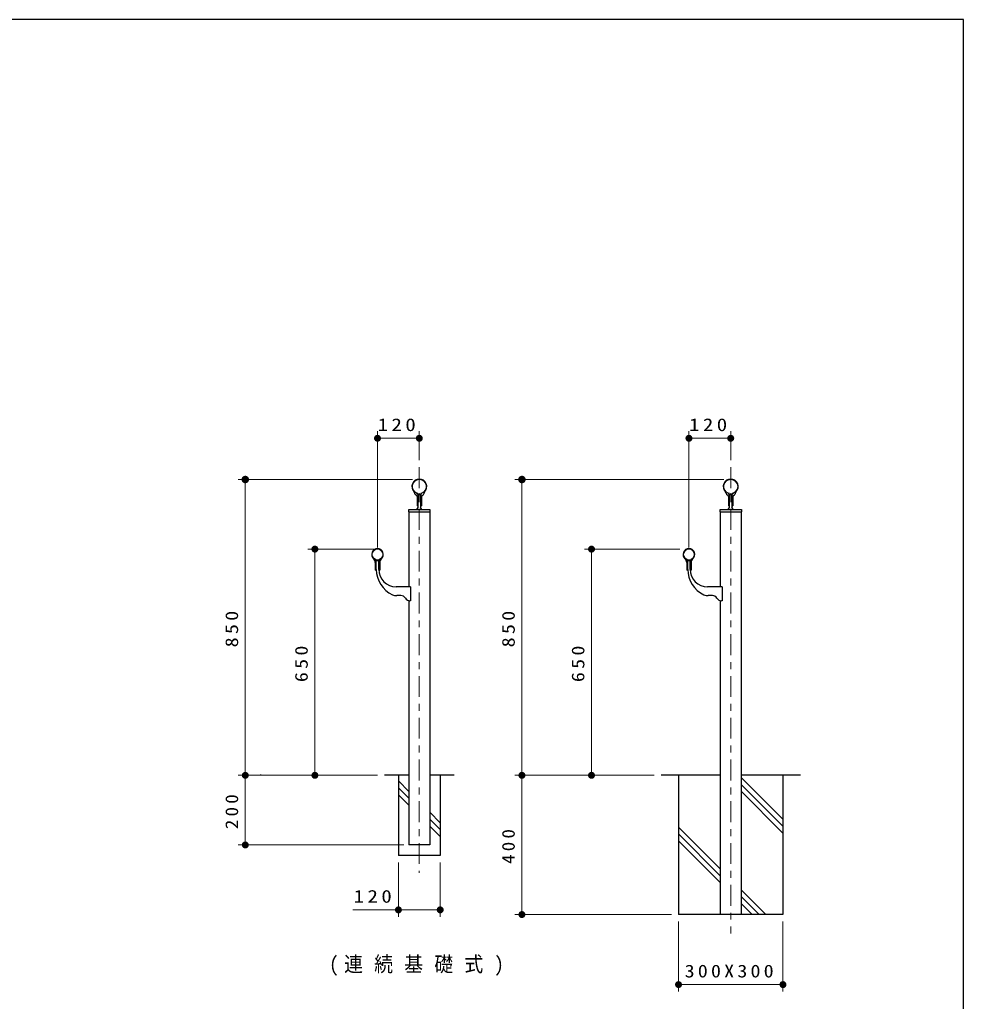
# Model space of a CAD drawing. Units: millimetres on the paper, scale 1:20. Extents: x -365 to 0, y -5 to 257.
# Drawn here: x -135.6 to 0, y 115.9 to 257 of the extents above; entities that cross this region are included whole.
import ezdxf

# ---------------------------------------------------------------- set-up
doc = ezdxf.new("R2010")
doc.units = ezdxf.units.MM
doc.linetypes.add('USER2', pattern=[6, 3, -1, 1, -1])
doc.layers.add('1_20', color=3, linetype='Continuous', lineweight=25)
doc.layers.add('NAKAMURA図枠', color=7, linetype='Continuous', lineweight=13)
doc.styles.add('ＭＳ ゴシック', font='')
doc.styles.get('ＭＳ ゴシック').set_extended_font_data('MS Gothic')

# ---------------------------------------------------------------- blocks, each defined once
blk = doc.blocks.new('filled_dot')
at = {"color": 0, "linetype": 'Continuous', "lineweight": -2, "const_width": 1.25}
blk.add_lwpolyline([(-0.625, 0, 1), (0.625, 0, 1)], format="xyb", close=True, dxfattribs=at)

msp = doc.modelspace()

# ---------------------------------------------------------------- linework, layer by layer
at = {"layer": '1_20', "color": 7, "lineweight": 13}
for p, q in [((-84.167, 181.162), (-84.167, 197.852)), ((-78.163, 193.693), (-78.163, 197.852)), ((-39.425, 181.162), (-39.425, 197.852)), ((-33.421, 193.693), (-33.421, 197.852)), ((-84.167, 196.852), (-78.163, 196.852)), ((-39.425, 196.852), (-33.421, 196.852)), ((-79.163, 190.925), (-104.163, 190.925)), ((-103.163, 148.425), (-103.163, 190.925)), ((-34.421, 190.925), (-64.421, 190.925)), ((-63.421, 148.425), (-63.421, 190.925)), ((-84.163, 180.925), (-94.163, 180.925)), ((-93.163, 148.425), (-93.163, 180.925)), ((-40.728, 180.925), (-54.421, 180.925)), ((-53.421, 148.425), (-53.421, 180.925)), ((-84.163, 148.425), (-104.163, 148.425)), ((-103.163, 138.425), (-103.163, 148.425)), ((-44.421, 148.425), (-64.421, 148.425)), ((-63.421, 128.425), (-63.421, 148.425)), ((-25.921, 142.111), (-31.921, 148.111)), ((-79.663, 146.111), (-81.163, 147.611)), ((-25.921, 141.122), (-31.921, 147.122)), ((-79.663, 145.122), (-81.163, 146.622)), ((-79.663, 144.132), (-81.163, 145.632)), ((-25.921, 140.132), (-31.921, 146.132)), ((-75.163, 141.611), (-76.663, 143.111)), ((-75.163, 140.622), (-76.663, 142.122)), ((-75.163, 139.632), (-76.663, 141.132)), ((-34.921, 134.989), (-40.921, 140.989)), ((-34.921, 134), (-40.921, 139.999)), ((-80.378, 138.425), (-104.163, 138.425)), ((-34.921, 133.01), (-40.921, 139.01)), ((-81.163, 135.925), (-81.163, 128.095)), ((-75.163, 135.925), (-75.163, 128.095)), ((-28.356, 128.425), (-31.921, 131.989)), ((-29.346, 128.425), (-31.921, 131)), ((-30.336, 128.425), (-31.921, 130.01)), ((-75.163, 129.095), (-87.734, 129.095)), ((-41.921, 128.425), (-64.421, 128.425)), ((-40.921, 127.425), (-40.921, 117.36)), ((-25.921, 127.425), (-25.921, 117.36)), ((-25.921, 118.36), (-40.921, 118.36))]:
    msp.add_line(p, q, dxfattribs=at)
at = {"layer": '1_20', "color": 7, "linetype": 'USER2', "lineweight": 13}
for p, q in [((-78.163, 192.693), (-78.163, 134.427)), ((-33.421, 192.693), (-33.421, 125.713))]:
    msp.add_line(p, q, dxfattribs=at)
at = {"layer": '1_20'}
for p, q in [((-78.563, 188.638), (-78.717, 188.727)), ((-78.488, 188.508), (-78.488, 187.15)), ((-78.338, 186.925), (-78.338, 188.775)), ((-78.338, 188.775), (-77.988, 188.775)), ((-77.988, 188.775), (-77.988, 186.925)), ((-77.838, 188.508), (-77.838, 187.15)), ((-77.763, 188.638), (-77.609, 188.727)), ((-33.821, 188.638), (-33.975, 188.727)), ((-33.746, 188.508), (-33.746, 187.15)), ((-33.596, 188.775), (-33.246, 188.775)), ((-33.596, 186.925), (-33.596, 188.775)), ((-33.246, 188.775), (-33.246, 186.925)), ((-33.096, 188.508), (-33.096, 187.15)), ((-33.021, 188.638), (-32.867, 188.727)), ((-79.688, 186.625), (-76.638, 186.625)), ((-79.688, 186.275), (-79.688, 186.625)), ((-79.688, 186.275), (-76.638, 186.275)), ((-79.663, 186.275), (-79.663, 175.512)), ((-78.538, 186.625), (-78.338, 186.925)), ((-78.338, 187.15), (-78.488, 187.15)), ((-77.988, 187.15), (-77.838, 187.15)), ((-77.788, 186.625), (-77.988, 186.925)), ((-76.663, 186.275), (-76.663, 138.425)), ((-76.638, 186.624), (-76.638, 186.275)), ((-34.946, 186.275), (-34.946, 186.625)), ((-34.946, 186.625), (-31.896, 186.625)), ((-34.946, 186.275), (-31.896, 186.275)), ((-34.921, 186.275), (-34.921, 175.512)), ((-33.796, 186.625), (-33.596, 186.925)), ((-33.596, 187.15), (-33.746, 187.15)), ((-33.246, 187.15), (-33.096, 187.15)), ((-33.046, 186.625), (-33.246, 186.925)), ((-31.921, 186.275), (-31.921, 128.425)), ((-31.896, 186.624), (-31.896, 186.275)), ((-84.342, 178.012), (-84.342, 179.216)), ((-84.042, 179.262), (-84.292, 179.262)), ((-83.992, 178.012), (-83.992, 179.216)), ((-39.6, 178.012), (-39.6, 179.216)), ((-39.3, 179.262), (-39.55, 179.262)), ((-39.25, 178.012), (-39.25, 179.216)), ((-84.492, 178.994), (-84.492, 177.887)), ((-84.342, 177.887), (-84.492, 177.887)), ((-83.992, 177.887), (-83.842, 177.887)), ((-83.842, 178.994), (-83.842, 177.887)), ((-39.75, 178.994), (-39.75, 177.887)), ((-39.6, 177.887), (-39.75, 177.887)), ((-39.25, 177.887), (-39.1, 177.887)), ((-39.1, 178.994), (-39.1, 177.887)), ((-79.417, 175.512), (-81.492, 175.512)), ((-79.417, 175.512), (-79.417, 173.512)), ((-34.675, 175.512), (-36.75, 175.512)), ((-34.675, 175.512), (-34.675, 173.512)), ((-80.799, 174.241), (-81.387, 174.241)), ((-79.663, 173.527), (-79.663, 138.425)), ((-79.417, 173.512), (-79.512, 173.512)), ((-36.057, 174.241), (-36.645, 174.241)), ((-34.921, 173.527), (-34.921, 128.425)), ((-34.675, 173.512), (-34.771, 173.512)), ((-100.924, 148.425), (-100.924, 148.525)), ((-79.663, 148.425), (-83.163, 148.425)), ((-81.163, 148.425), (-81.163, 136.925)), ((-73.163, 148.425), (-76.663, 148.425)), ((-75.163, 148.425), (-75.163, 136.925)), ((-34.921, 148.425), (-43.421, 148.425)), ((-40.921, 148.425), (-40.921, 128.425)), ((-23.421, 148.425), (-31.921, 148.425)), ((-25.921, 148.425), (-25.921, 128.425)), ((-76.663, 138.425), (-79.663, 138.425)), ((-75.163, 136.925), (-81.163, 136.925)), ((-25.921, 128.425), (-40.921, 128.425))]:
    msp.add_line(p, q, dxfattribs=at)
at = {"layer": '1_20', "color": 7, "lineweight": 13}
for centre, radius in [((-78.163, 189.925), 1), ((-33.421, 189.925), 1), ((-84.167, 180.162), 0.762), ((-39.425, 180.162), 0.762)]:
    msp.add_circle(centre, radius, dxfattribs=at)
at = {"layer": '1_20'}
for centre, radius, start, end in [((-78.163, 189.925), 1.075, 312.84886, 227.14803), ((-33.421, 189.925), 1.075, 312.84886, 227.14803), ((-79.115, 188.898), 0.325, 354.99435, 47.16143), ((-77.211, 188.898), 0.325, 132.84886, 185.00565), ((-34.373, 188.898), 0.325, 354.99435, 47.16143), ((-32.469, 188.898), 0.325, 132.84886, 185.00565), ((-78.642, 188.857), 0.15, 174.99435, 240), ((-78.638, 188.508), 0.15, 0, 60.00002), ((-77.688, 188.508), 0.15, 119.99933, 180), ((-77.684, 188.857), 0.15, 300, 5.00565), ((-33.9, 188.857), 0.15, 174.99435, 240), ((-33.896, 188.508), 0.15, 0, 60.00002), ((-32.946, 188.508), 0.15, 119.99933, 180), ((-32.942, 188.857), 0.15, 300, 5.00565), ((-84.167, 180.162), 0.838, 312.62396, 227.37889), ((-39.425, 180.162), 0.838, 312.62396, 227.37889), ((-85.242, 178.994), 0.75, 0, 47.3789), ((-84.292, 179.212), 0.05, 90, 180), ((-84.042, 179.212), 0.05, 0, 90), ((-83.092, 178.994), 0.75, 132.62396, 180), ((-40.5, 178.994), 0.75, 0, 47.3789), ((-39.55, 179.212), 0.05, 90, 180), ((-39.3, 179.212), 0.05, 0, 90), ((-38.35, 178.994), 0.75, 132.62396, 180), ((-80.342, 178.012), 4, 180, 245.27824), ((-81.492, 178.012), 2.5, 180, 270), ((-35.6, 178.012), 4, 180, 245.27824), ((-36.75, 178.012), 2.5, 180, 270), ((-81.387, 175.741), 1.5, 245.27824, 270), ((-80.799, 173.491), 0.75, 30.92441, 90), ((-79.512, 174.262), 0.75, 210.92441, 270), ((-36.645, 175.741), 1.5, 245.27824, 270), ((-36.057, 173.491), 0.75, 30.92441, 90), ((-34.771, 174.262), 0.75, 210.92441, 270)]:
    msp.add_arc(centre, radius, start, end, dxfattribs=at)
at = {"layer": '1_20', "color": 7, "lineweight": 13}
for centre, start, end in [((-79.088, 188.439), 359.99337, 58.09102), ((-77.238, 188.439), 121.90898, 179.99941), ((-34.346, 188.439), 359.99337, 58.09102), ((-32.496, 188.439), 121.90898, 179.99941), ((-85.092, 178.966), 0, 52.29942), ((-83.242, 178.966), 127.70568, 180), ((-40.35, 178.966), 0, 52.29942), ((-38.5, 178.966), 127.70568, 180)]:
    msp.add_arc(centre, 0.75, start, end, dxfattribs=at)
at = {"layer": 'NAKAMURA図枠', "color": 20, "lineweight": 25}
for p, q in [((0, 257), (-365, 257)), ((0, 0), (0, 257))]:
    msp.add_line(p, q, dxfattribs=at)

# ---------------------------------------------------------------- block references
at = {"layer": '1_20', "color": 7, "lineweight": 13, "xscale": 0.4, "yscale": 0.4}
for p in [(-84.167, 196.852), (-39.425, 196.852), (-81.163, 129.095), (-40.921, 118.36)]:
    msp.add_blockref('filled_dot', p, dxfattribs=at)
at = {"layer": '1_20', "color": 7, "lineweight": 13}
for p, xscale, yscale, rotation in [((-78.163, 196.852), 0.4, 0.4, 180), ((-33.421, 196.852), 0.4, 0.4, 180), ((-103.163, 190.925), 0.431, 0.431, 270), ((-63.421, 190.925), 0.431, 0.431, 270), ((-93.163, 180.925), 0.4, 0.4, 270), ((-53.421, 180.925), 0.4, 0.4, 270), ((-103.163, 148.425), 0.4, 0.4, 270), ((-93.163, 148.425), 0.4, 0.4, 90), ((-63.421, 148.425), 0.4, 0.4, 270), ((-53.421, 148.425), 0.4, 0.4, 90), ((-103.163, 138.425), 0.4, 0.4, 90), ((-75.163, 129.095), 0.4, 0.4, 180), ((-63.421, 128.425), 0.4, 0.4, 90), ((-25.921, 118.36), 0.4, 0.4, 180)]:
    msp.add_blockref('filled_dot', p, dxfattribs=dict(at, xscale=xscale, yscale=yscale, rotation=rotation))

# ---------------------------------------------------------------- texts
at = {"layer": '1_20', "color": 7, "style": 'ＭＳ ゴシック'}
for s, insert, char_height, attachment_point in [('\\T1.33;\\W1.2;120', (-81.165, 197.852), 1.833, 8), ('\\T1.33;\\W1.2;120', (-36.423, 197.852), 1.833, 8), ('\\T1.33;\\W1.2;120', (-84.609, 130.095), 1.833, 8), ('\\T1.6;\\W0.9;(連続基礎式)', (-78.163, 121.017), 2.199, 5), ('\\T1.32;\\W1.15;300X300', (-33.421, 119.36), 1.833, 8)]:
    msp.add_mtext(s, dxfattribs=dict(at, insert=insert, char_height=char_height, attachment_point=attachment_point))
at = {"layer": '1_20', "color": 7, "char_height": 1.833, "attachment_point": 8, "rotation": 90, "style": 'ＭＳ ゴシック'}
for s, insert in [('\\T1.33;\\W1.15;850', (-104.163, 169.675)), ('\\T1.33;\\W1.15;850', (-64.421, 169.675)), ('\\T1.33;\\W1.15;650', (-94.163, 164.675)), ('\\T1.33;\\W1.15;650', (-54.421, 164.675)), ('\\T1.33;\\W1.1;200', (-104.163, 143.425)), ('\\T1.33;\\W1.1;400', (-64.421, 138.425))]:
    msp.add_mtext(s, dxfattribs=dict(at, insert=insert))

doc.saveas('drawing.dxf')
